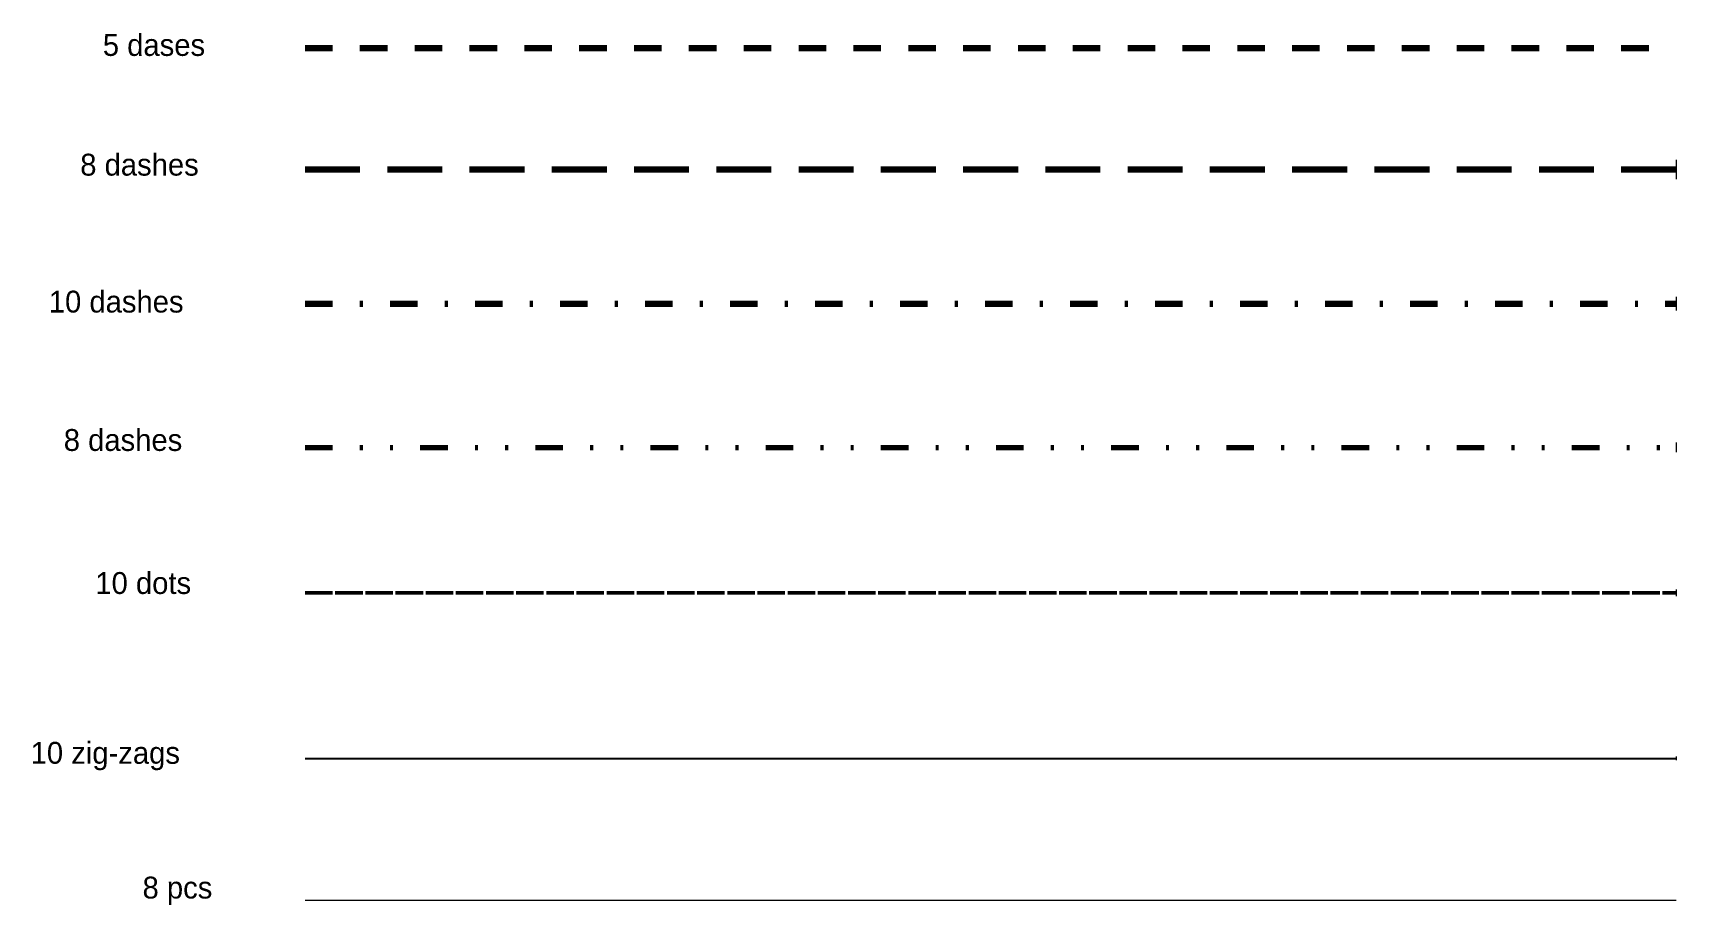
# Model space of a CAD drawing. Extents: x -34.9 to 25, y -15.9 to 15.9.
import ezdxf
from ezdxf.enums import TextEntityAlignment as Align

# ---------------------------------------------------------------- set-up
doc = ezdxf.new("R2010")
doc.units = 0
for name, pattern in [('DASHDOT', [3, 1, -1, 0, -1]), ('DASHED', [2, 1, -1]), ('DASHEDX2', [3, 2, -1]), ('DIVIDE', [4, 1, -1, 0, -1, 0, -1]), ('DOT', [1, 1, 0])]:
    doc.linetypes.add(name, pattern=pattern)
for name, color, linetype in [('s100-new-custom-style', 7, 'CONTINUOUS'), ('s101-new-custom-style', 7, 'CONTINUOUS'), ('s102-new-custom-style', 7, 'CONTINUOUS'), ('s103-new-custom-style', 7, 'CONTINUOUS'), ('s104-new-custom-style', 7, 'CONTINUOUS'), ('s105-new-custom-style', 7, 'CONTINUOUS'), ('s106-new-custom-style', 7, 'CONTINUOUS'), ('text', 7, 'CONTINUOUS')]:
    doc.layers.add(name, color=color, linetype=linetype)
doc.styles.add('unicode', font='unicode')

msp = doc.modelspace()

# ---------------------------------------------------------------- linework, layer by layer
at = {"layer": 's001-#def-active-grp', "linetype": 'CONTINUOUS', "lineweight": 9, "true_color": 0x000000}
for p, q in [((25, 11.226), (25, 10.526)), ((25, 6.239), (25, 5.739)), ((25, 0.924), (25, 0.574)), ((25, -4.421), (25, -4.671)), ((25, -10.518), (25, -10.643))]:
    msp.add_line(p, q, dxfattribs=at)
at = {"layer": 's100-new-custom-style', "linetype": 'DASHED', "lineweight": 200, "true_color": 0x000000}
msp.add_line((-25, 15.298), (25, 15.298), dxfattribs=at)
at = {"layer": 's101-new-custom-style', "linetype": 'DASHEDX2', "lineweight": 140, "true_color": 0x000000}
msp.add_line((-25, 10.876), (25, 10.876), dxfattribs=at)
at = {"layer": 's102-new-custom-style', "linetype": 'DASHDOT', "lineweight": 100, "true_color": 0x000000}
msp.add_line((-25, 5.989), (25, 5.989), dxfattribs=at)
at = {"layer": 's103-new-custom-style', "linetype": 'DIVIDE', "lineweight": 70, "true_color": 0x000000}
msp.add_line((-25, 0.749), (25, 0.749), dxfattribs=at)
at = {"layer": 's104-new-custom-style', "linetype": 'DOT', "lineweight": 50, "true_color": 0x000000}
msp.add_line((-25, -4.546), (25, -4.546), dxfattribs=at)
at = {"layer": 's105-new-custom-style', "linetype": 'CONTINUOUS', "lineweight": 25, "true_color": 0x000000}
msp.add_line((-25, -10.581), (25, -10.581), dxfattribs=at)
at = {"layer": 's106-new-custom-style', "linetype": 'CONTINUOUS', "lineweight": 18, "true_color": 0x000000}
msp.add_line((-25, -15.753), (25, -15.753), dxfattribs=at)

# ---------------------------------------------------------------- texts
at = {"layer": 'text', "style": 'unicode'}
for s, height, p in [('5 dases', 0.7963, (-30.511, 15.416)), ('8 dashes', 0.7963, (-31.039, 11.054)), ('10 dashes', 0.7963, (-31.889, 6.064)), ('8 dashes', 0.7963, (-31.64, 1.021)), ('10 dots', 0.7963, (-30.903, -4.191)), ('10 zig-zags', 0.79633, (-32.286, -10.379)), ('8 pcs', 0.7963, (-29.655, -15.29))]:
    msp.add_text(s, height=height, dxfattribs=at).set_placement(p, align=Align.MIDDLE_CENTER)

doc.saveas('drawing.dxf')
